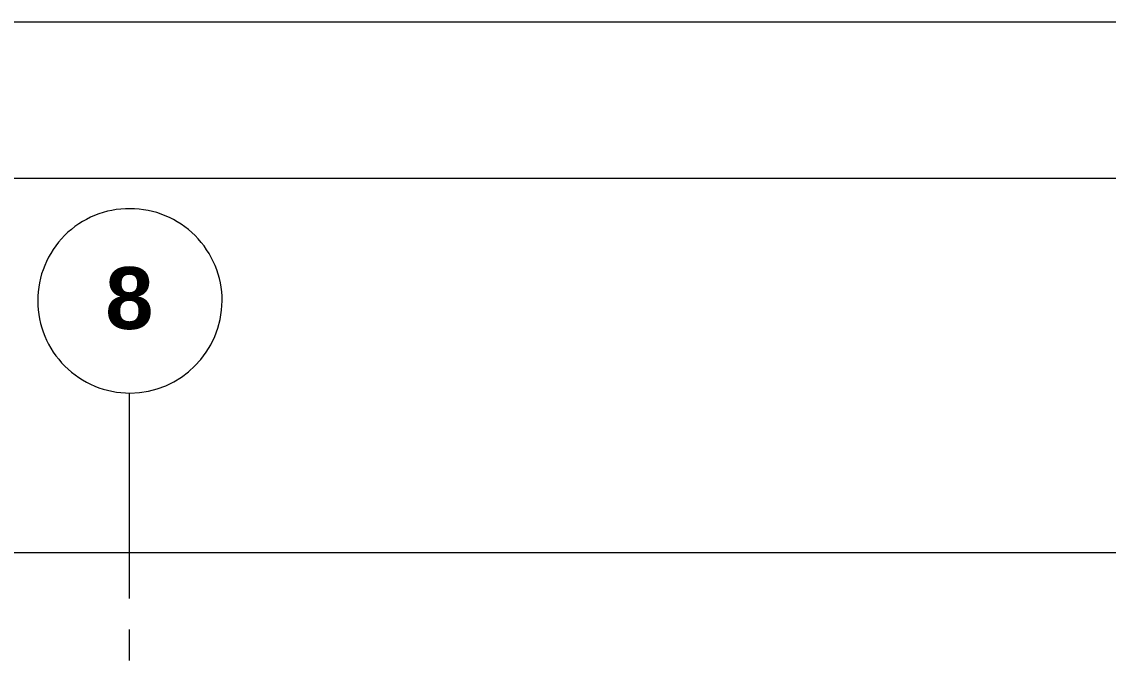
# Model space of a CAD drawing. Header units: metres. Extents: x -2 to 237, y -8 to 52.
# Drawn here: x 15.51 to 21.13, y 48.76 to 52.14 of the extents above; entities that cross this region are included whole.
import ezdxf

# ---------------------------------------------------------------- set-up
doc = ezdxf.new("R2010")
doc.units = ezdxf.units.M
doc.layers.add('HVAC - Ductos', color=5, linetype='Continuous', lineweight=0)
doc.layers.add('PDF4_Text', color=7, linetype='Continuous', lineweight=0)
doc.layers.add('PDF4_Geometry', color=7, linetype='Continuous', lineweight=0, true_color=0xaaaaaa)
doc.styles.add('PDF Helvetica Bold', font='')
doc.styles.get('PDF Helvetica Bold').set_extended_font_data('Helvetica', bold=True)

msp = doc.modelspace()

# ---------------------------------------------------------------- linework, layer by layer
at = {"layer": 'HVAC - Ductos', "color": 252, "lineweight": 0, "true_color": 0x939598}
msp.add_lwpolyline([(6.6289, 49.3935), (56.0876, 49.3935)], dxfattribs=at)
at = {"layer": 'PDF4_Geometry', "color": 7, "lineweight": 9}
msp.add_lwpolyline([(87.8798, 52.1364), (87.8798, -7.8416), (-2.0899, -7.8416), (-2.0899, 52.1364)], close=True, dxfattribs=at)
msp.add_lwpolyline([(87.4029, 51.3255), (-0.9903, 51.3255), (-0.9903, -7.1774), (87.4029, -7.1774)], dxfattribs=at)
at = {"layer": 'PDF4_Geometry', "lineweight": 0}
msp.add_lwpolyline([(16.0671, 51.1703, 0.418268), (15.5906, 50.6939, 0.414716), (16.0671, 50.2174, 0.411101), (16.5436, 50.6939, 0.414662)], format="xyb", close=True, dxfattribs=at)
for points in [[(16.0625, 50.2174), (16.0625, 49.7409)], [(16.0625, 49.5805), (16.0625, 49.4247)]]:
    msp.add_lwpolyline(points, dxfattribs=at)
at = {"layer": 'PDF4_Geometry', "color": 252, "lineweight": 0, "true_color": 0x939598}
for points in [[(16.0625, 49.7875), (16.0625, 49.1552)], [(16.0625, 48.9948), (16.0625, 48.8345)]]:
    msp.add_lwpolyline(points, dxfattribs=at)

# ---------------------------------------------------------------- texts
at = {"layer": 'PDF4_Text', "color": 253, "lineweight": 0, "true_color": 0xaaaaaa, "insert": (15.9395, 50.7061), "char_height": 0.3201, "attachment_point": 4, "style": 'PDF Helvetica Bold'}
msp.add_mtext('8', dxfattribs=at)

doc.saveas('drawing.dxf')
